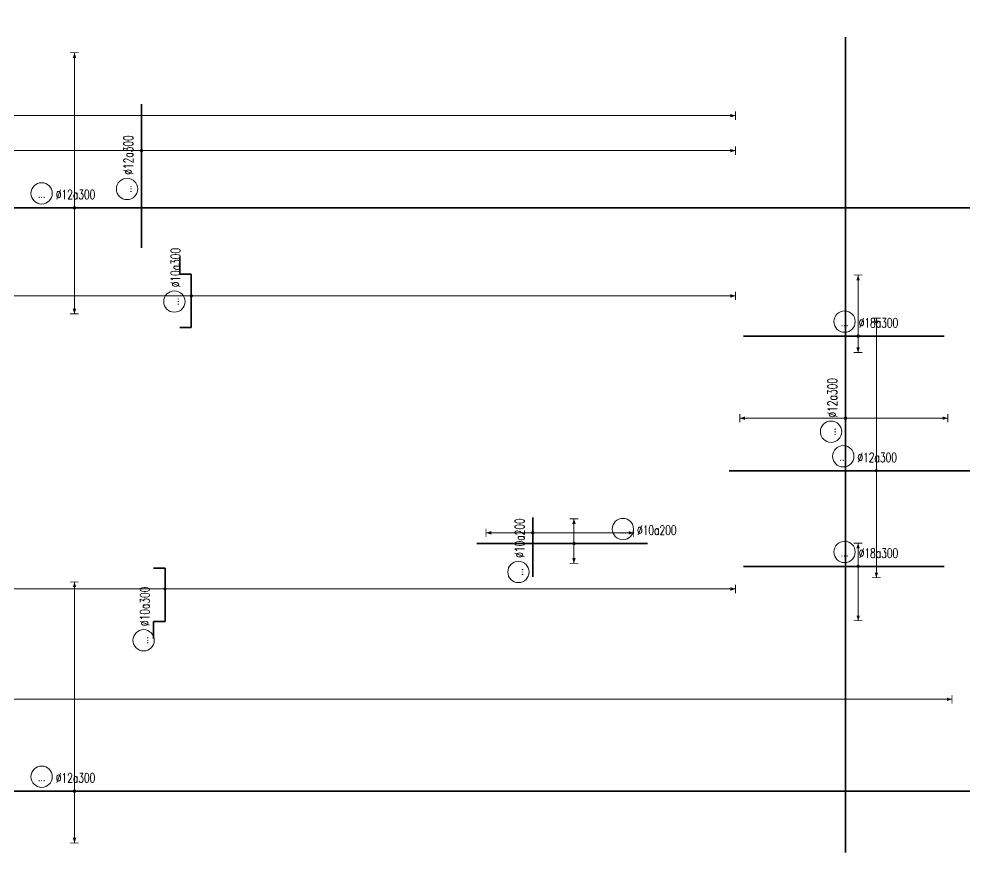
# Model space of a CAD drawing. Header units: millimetres. Extents: x 125183 to 591045, y -24154 to 44743.
# Drawn here: x 158342 to 191500, y 8950 to 38650 of the extents above; entities that cross this region are included whole.
import ezdxf
from ezdxf.enums import TextEntityAlignment as Align

# ---------------------------------------------------------------- set-up
doc = ezdxf.new("R2010")
doc.units = ezdxf.units.MM
doc.layers.get('0').update_dxf_attribs({"lineweight": 20})
for name, color, linetype, lineweight in [('NDC_S_DIM', 1, 'Continuous', 15), ('NDC_S_REBAR', 4, 'Continuous', 35), ('NDC_S_VN TEXT', 7, 'Continuous', 20)]:
    doc.layers.add(name, color=color, linetype=linetype, lineweight=lineweight)
doc.styles.add('ARIAL', font='arial.ttf', dxfattribs={"width": 0.7})
doc.styles.add('NDC_ROMANS', font='romans.shx', dxfattribs={"width": 0.7})

# ---------------------------------------------------------------- blocks, each defined once
blk = doc.blocks.new('*U57')
h = blk.add_hatch(color=6)
edge = h.paths.add_edge_path()
edge.add_arc((-75.12, 0), 0.3, 0, 360)
at = {"layer": 'NDC_S_DIM', "color": 6}
for q in [(-75.12, 48.62), (-75.12, -12.04)]:
    blk.add_line((-75.12, 0), q, dxfattribs=at)
for points in [[(-76.12, 48.62, 0.2, 0.2, 0), (-74.12, 48.62, 0, 0, 0)], [(-76.12, -12.04, 0.2, 0.2, 0), (-74.12, -12.04, 0, 0, 0)]]:
    blk.add_lwpolyline(points, format="xyseb", dxfattribs=at)
at = {"layer": 'NDC_S_DIM'}
blk.add_circle((-82.75, 3.36), 2.48, dxfattribs=at)
at = {"layer": 'NDC_S_DIM', "color": 6}
blk.add_circle((-75.12, 0), 0.3, dxfattribs=at)
for points in [[(-75.52, 47.42), (-75.12, 48.62), (-74.72, 47.42)], [(-75.52, -10.84), (-75.12, -12.04), (-74.72, -10.84)]]:
    blk.add_solid(points, dxfattribs=at)
at = {"layer": 'NDC_S_REBAR'}
for p, q in [((0, 0), (-220.62, 0)), ((-220.62, 0), (-220.62, 0)), ((0, 0), (133.05, 0)), ((133.05, 0), (133.05, 0)), ((133.05, 0), (133.05, 0)), ((-220.62, 0), (-220.62, 0))]:
    blk.add_line(p, q, dxfattribs=at)
at = {"layer": 'NDC_S_VN TEXT', "style": 'ARIAL', "width": 0.7}
blk.add_attdef('KHT', text='', height=2.2, dxfattribs=at).set_placement((-82.75, 3.36), align=Align.MIDDLE_CENTER)
at = {"layer": 'NDC_S_VN TEXT', "color": 3, "style": 'NDC_ROMANS', "width": 0.7}
blk.add_attdef('DKT', (-79.45, 1.98), '', height=2.2, dxfattribs=at)
blk = doc.blocks.new('*U55')
h = blk.add_hatch(color=6)
edge = h.paths.add_edge_path()
edge.add_arc((2.08, 0), 0.3, 0, 360)
at = {"layer": 'NDC_S_DIM', "color": 6}
for q in [(2.08, 35.47), (2.08, -24.86)]:
    blk.add_line((2.08, 0), q, dxfattribs=at)
for points in [[(1.08, 35.47, 0.2, 0.2, 0), (3.08, 35.47, 0, 0, 0)], [(1.08, -24.86, 0.2, 0.2, 0), (3.08, -24.86, 0, 0, 0)]]:
    blk.add_lwpolyline(points, format="xyseb", dxfattribs=at)
at = {"layer": 'NDC_S_DIM'}
blk.add_circle((-5.62, 3.36), 2.48, dxfattribs=at)
at = {"layer": 'NDC_S_DIM', "color": 6}
blk.add_circle((2.08, 0), 0.3, dxfattribs=at)
for points in [[(1.68, 34.27), (2.08, 35.47), (2.48, 34.27)], [(1.68, -23.66), (2.08, -24.86), (2.48, -23.66)]]:
    blk.add_solid(points, dxfattribs=at)
at = {"layer": 'NDC_S_REBAR'}
for p, q in [((0, 0), (-32.16, 0)), ((-32.16, 0), (-32.16, 0)), ((0, 0), (23.84, 0)), ((23.84, 0), (23.84, 0)), ((23.84, 0), (23.84, 0)), ((-32.16, 0), (-32.16, 0))]:
    blk.add_line(p, q, dxfattribs=at)
at = {"layer": 'NDC_S_VN TEXT', "style": 'ARIAL', "width": 0.7}
blk.add_attdef('KHT', text='', height=2.2, dxfattribs=at).set_placement((-5.62, 3.36), align=Align.MIDDLE_CENTER)
at = {"layer": 'NDC_S_VN TEXT', "color": 3, "style": 'NDC_ROMANS', "width": 0.7}
blk.add_attdef('DKT', (-2.32, 1.98), '', height=2.2, dxfattribs=at)
blk = doc.blocks.new('*U54')
h = blk.add_hatch(color=6)
edge = h.paths.add_edge_path()
edge.add_arc((4.81, 0), 0.3, 0, 360)
at = {"layer": 'NDC_S_DIM', "color": 6}
for q in [(4.81, 100.13), (4.81, -225.54)]:
    blk.add_line((4.81, 0), q, dxfattribs=at)
for points in [[(3.81, 100.13, 0.2, 0.2, 0), (5.81, 100.13, 0, 0, 0)], [(3.81, -225.54, 0.2, 0.2, 0), (5.81, -225.54, 0, 0, 0)]]:
    blk.add_lwpolyline(points, format="xyseb", dxfattribs=at)
at = {"layer": 'NDC_S_DIM'}
blk.add_circle((-5.62, 3.36), 2.48, dxfattribs=at)
at = {"layer": 'NDC_S_DIM', "color": 6}
blk.add_circle((4.81, 0), 0.3, dxfattribs=at)
for points in [[(4.41, 98.93), (4.81, 100.13), (5.21, 98.93)], [(4.41, -224.34), (4.81, -225.54), (5.21, -224.34)]]:
    blk.add_solid(points, dxfattribs=at)
at = {"layer": 'NDC_S_REBAR'}
for p, q in [((0, 0), (-35.1, 0)), ((-35.1, 0), (-35.1, 0)), ((0, 0), (35.24, 0)), ((35.24, 0), (35.24, 0)), ((35.24, 0), (35.24, 0)), ((-35.1, 0), (-35.1, 0))]:
    blk.add_line(p, q, dxfattribs=at)
at = {"layer": 'NDC_S_VN TEXT', "style": 'ARIAL', "width": 0.7}
blk.add_attdef('KHT', text='', height=2.2, dxfattribs=at).set_placement((-5.62, 3.36), align=Align.MIDDLE_CENTER)
at = {"layer": 'NDC_S_VN TEXT', "color": 3, "style": 'NDC_ROMANS', "width": 0.7}
blk.add_attdef('DKT', (-2.32, 1.98), '', height=2.2, dxfattribs=at)
blk = doc.blocks.new('*U52')
h = blk.add_hatch(color=6)
edge = h.paths.add_edge_path()
edge.add_arc((4.81, 0), 0.3, 0, 360)
at = {"layer": 'NDC_S_DIM', "color": 6}
for q in [(4.81, 100.13), (4.81, -175.21)]:
    blk.add_line((4.81, 0), q, dxfattribs=at)
for points in [[(3.81, 100.13, 0.2, 0.2, 0), (5.81, 100.13, 0, 0, 0)], [(3.81, -175.21, 0.2, 0.2, 0), (5.81, -175.21, 0, 0, 0)]]:
    blk.add_lwpolyline(points, format="xyseb", dxfattribs=at)
at = {"layer": 'NDC_S_DIM'}
blk.add_circle((-5.62, 3.36), 2.48, dxfattribs=at)
at = {"layer": 'NDC_S_DIM', "color": 6}
blk.add_circle((4.81, 0), 0.3, dxfattribs=at)
for points in [[(4.41, 98.93), (4.81, 100.13), (5.21, 98.93)], [(4.41, -174.01), (4.81, -175.21), (5.21, -174.01)]]:
    blk.add_solid(points, dxfattribs=at)
at = {"layer": 'NDC_S_REBAR'}
for p, q in [((0, 0), (-44.4, 0)), ((-44.4, 0), (-44.4, 0)), ((0, 0), (27.27, 0)), ((27.27, 0), (27.27, 0)), ((27.27, 0), (27.27, 0)), ((-44.4, 0), (-44.4, 0))]:
    blk.add_line(p, q, dxfattribs=at)
at = {"layer": 'NDC_S_VN TEXT', "style": 'ARIAL', "width": 0.7}
blk.add_attdef('KHT', text='', height=2.2, dxfattribs=at).set_placement((-5.62, 3.36), align=Align.MIDDLE_CENTER)
at = {"layer": 'NDC_S_VN TEXT', "color": 3, "style": 'NDC_ROMANS', "width": 0.7}
blk.add_attdef('DKT', (-2.32, 1.98), '', height=2.2, dxfattribs=at)
blk = doc.blocks.new('*U48')
h = blk.add_hatch(color=6)
edge = h.paths.add_edge_path()
edge.add_arc((3.48, 0), 0.3, 0, 360)
at = {"layer": 'NDC_S_DIM', "color": 6}
for q in [(3.48, 10.9), (3.48, -23.43)]:
    blk.add_line((3.48, 0), q, dxfattribs=at)
for points in [[(2.48, 10.9, 0.2, 0.2, 0), (4.48, 10.9, 0, 0, 0)], [(2.48, -23.43, 0.2, 0.2, 0), (4.48, -23.43, 0, 0, 0)]]:
    blk.add_lwpolyline(points, format="xyseb", dxfattribs=at)
at = {"layer": 'NDC_S_DIM'}
blk.add_circle((-5.62, 3.36), 2.48, dxfattribs=at)
at = {"layer": 'NDC_S_DIM', "color": 6}
blk.add_circle((3.48, 0), 0.3, dxfattribs=at)
for points in [[(3.08, 9.7), (3.48, 10.9), (3.88, 9.7)], [(3.08, -22.23), (3.48, -23.43), (3.88, -22.23)]]:
    blk.add_solid(points, dxfattribs=at)
at = {"layer": 'NDC_S_REBAR'}
for p, q in [((0, 0), (-6.77, 0)), ((-6.77, 0), (-6.77, 0)), ((0, 0), (7.03, 0)), ((7.03, 0), (7.03, 0)), ((7.03, 0), (7.03, 0)), ((-6.77, 0), (-6.77, 0))]:
    blk.add_line(p, q, dxfattribs=at)
at = {"layer": 'NDC_S_VN TEXT', "style": 'ARIAL', "width": 0.7}
blk.add_attdef('KHT', text='', height=2.2, dxfattribs=at).set_placement((-5.62, 3.36), align=Align.MIDDLE_CENTER)
at = {"layer": 'NDC_S_VN TEXT', "color": 3, "style": 'NDC_ROMANS', "width": 0.7}
blk.add_attdef('DKT', (-2.32, 1.98), '', height=2.2, dxfattribs=at)
blk = doc.blocks.new('*U47')
h = blk.add_hatch(color=6)
edge = h.paths.add_edge_path()
edge.add_arc((4.81, 0), 0.3, 0, 360)
at = {"layer": 'NDC_S_DIM', "color": 6}
for q in [(4.81, 5.72), (4.81, -4.61)]:
    blk.add_line((4.81, 0), q, dxfattribs=at)
for points in [[(3.81, 5.72, 0.2, 0.2, 0), (5.81, 5.72, 0, 0, 0)], [(3.81, -4.61, 0.2, 0.2, 0), (5.81, -4.61, 0, 0, 0)]]:
    blk.add_lwpolyline(points, format="xyseb", dxfattribs=at)
at = {"layer": 'NDC_S_DIM'}
blk.add_circle((16.18, 3.36), 2.48, dxfattribs=at)
at = {"layer": 'NDC_S_DIM', "color": 6}
blk.add_circle((4.81, 0), 0.3, dxfattribs=at)
for points in [[(4.41, 4.52), (4.81, 5.72), (5.21, 4.52)], [(4.41, -3.41), (4.81, -4.61), (5.21, -3.41)]]:
    blk.add_solid(points, dxfattribs=at)
at = {"layer": 'NDC_S_REBAR'}
for p, q in [((0, 0), (-17.8, 0)), ((-17.8, 0), (-17.8, 0)), ((0, 0), (21.87, 0)), ((21.87, 0), (21.87, 0)), ((21.87, 0), (21.87, 0)), ((-17.8, 0), (-17.8, 0))]:
    blk.add_line(p, q, dxfattribs=at)
at = {"layer": 'NDC_S_VN TEXT', "style": 'ARIAL', "width": 0.7}
blk.add_attdef('KHT', text='', height=2.2, dxfattribs=at).set_placement((16.18, 3.36), align=Align.MIDDLE_CENTER)
at = {"layer": 'NDC_S_VN TEXT', "color": 3, "style": 'NDC_ROMANS', "width": 0.7}
blk.add_attdef('DKT', (19.48, 1.98), '', height=2.2, dxfattribs=at)
blk = doc.blocks.new('*U45')
h = blk.add_hatch(color=6)
edge = h.paths.add_edge_path()
edge.add_arc((-2.83, 0), 0.3, 0, 360)
at = {"layer": 'NDC_S_DIM', "color": 6}
for q in [(-2.83, 24.58), (-2.83, -23.75)]:
    blk.add_line((-2.83, 0), q, dxfattribs=at)
for points in [[(-3.83, 24.58, 0.2, 0.2, 0), (-1.83, 24.58, 0, 0, 0)], [(-3.83, -23.75, 0.2, 0.2, 0), (-1.83, -23.75, 0, 0, 0)]]:
    blk.add_lwpolyline(points, format="xyseb", dxfattribs=at)
at = {"layer": 'NDC_S_DIM'}
blk.add_circle((-5.98, 3.36), 2.48, dxfattribs=at)
at = {"layer": 'NDC_S_DIM', "color": 6}
blk.add_circle((-2.83, 0), 0.3, dxfattribs=at)
for points in [[(-3.23, 23.38), (-2.83, 24.58), (-2.43, 23.38)], [(-3.23, -22.55), (-2.83, -23.75), (-2.43, -22.55)]]:
    blk.add_solid(points, dxfattribs=at)
at = {"layer": 'NDC_S_REBAR'}
for p, q in [((0, 0), (-103.73, 0)), ((-103.73, 0), (-103.73, 0)), ((0, 0), (85.72, 0)), ((85.72, 0), (85.72, 0)), ((85.72, 0), (85.72, 0)), ((-103.73, 0), (-103.73, 0))]:
    blk.add_line(p, q, dxfattribs=at)
at = {"layer": 'NDC_S_VN TEXT', "style": 'ARIAL', "width": 0.7}
blk.add_attdef('KHT', text='', height=2.2, dxfattribs=at).set_placement((-5.98, 3.36), align=Align.MIDDLE_CENTER)
at = {"layer": 'NDC_S_VN TEXT', "color": 3, "style": 'NDC_ROMANS', "width": 0.7}
blk.add_attdef('DKT', (-2.68, 1.98), '', height=2.2, dxfattribs=at)
blk = doc.blocks.new('*U44')
h = blk.add_hatch(color=6)
edge = h.paths.add_edge_path()
edge.add_arc((-75.12, 0), 0.3, 0, 360)
at = {"layer": 'NDC_S_DIM', "color": 6}
for q in [(-75.12, 36.04), (-75.12, -24.63)]:
    blk.add_line((-75.12, 0), q, dxfattribs=at)
for points in [[(-76.12, 36.04, 0.2, 0.2, 0), (-74.12, 36.04, 0, 0, 0)], [(-76.12, -24.63, 0.2, 0.2, 0), (-74.12, -24.63, 0, 0, 0)]]:
    blk.add_lwpolyline(points, format="xyseb", dxfattribs=at)
at = {"layer": 'NDC_S_DIM'}
blk.add_circle((-82.75, 3.36), 2.48, dxfattribs=at)
at = {"layer": 'NDC_S_DIM', "color": 6}
blk.add_circle((-75.12, 0), 0.3, dxfattribs=at)
for points in [[(-75.52, 34.84), (-75.12, 36.04), (-74.72, 34.84)], [(-75.52, -23.43), (-75.12, -24.63), (-74.72, -23.43)]]:
    blk.add_solid(points, dxfattribs=at)
at = {"layer": 'NDC_S_REBAR'}
for p, q in [((0, 0), (-220.62, 0)), ((-220.62, 0), (-220.62, 0)), ((0, 0), (133.05, 0)), ((133.05, 0), (133.05, 0)), ((133.05, 0), (133.05, 0)), ((-220.62, 0), (-220.62, 0))]:
    blk.add_line(p, q, dxfattribs=at)
at = {"layer": 'NDC_S_VN TEXT', "style": 'ARIAL', "width": 0.7}
blk.add_attdef('KHT', text='', height=2.2, dxfattribs=at).set_placement((-82.75, 3.36), align=Align.MIDDLE_CENTER)
at = {"layer": 'NDC_S_VN TEXT', "color": 3, "style": 'NDC_ROMANS', "width": 0.7}
blk.add_attdef('DKT', (-79.45, 1.98), '', height=2.2, dxfattribs=at)
blk = doc.blocks.new('*U62')
h = blk.add_hatch(color=6)
edge = h.paths.add_edge_path()
edge.add_arc((3.26, 0), 0.3, 0, 360)
at = {"layer": 'NDC_S_DIM', "color": 6}
for q in [(3.26, 121.98), (3.26, -132.61)]:
    blk.add_line((3.26, 0), q, dxfattribs=at)
for points in [[(2.26, 121.98, 0.2, 0.2, 0), (4.26, 121.98, 0, 0, 0)], [(2.26, -132.61, 0.2, 0.2, 0), (4.26, -132.61, 0, 0, 0)]]:
    blk.add_lwpolyline(points, format="xyseb", dxfattribs=at)
at = {"layer": 'NDC_S_DIM'}
blk.add_circle((-8.68, 4.97), 2.48, dxfattribs=at)
at = {"layer": 'NDC_S_DIM', "color": 6}
blk.add_circle((3.26, 0), 0.3, dxfattribs=at)
for points in [[(2.86, 120.78), (3.26, 121.98), (3.66, 120.78)], [(2.86, -131.41), (3.26, -132.61), (3.66, -131.41)]]:
    blk.add_solid(points, dxfattribs=at)
at = {"layer": 'NDC_S_REBAR'}
for p, q in [((-4.29, 2.67), (-8.29, 2.67)), ((-4.29, 0), (-4.29, 2.67)), ((8.05, 0), (8.05, 2.67)), ((8.05, 2.67), (8.05, 2.67)), ((0, 0), (-4.29, 0)), ((0, 0), (8.05, 0))]:
    blk.add_line(p, q, dxfattribs=at)
at = {"layer": 'NDC_S_VN TEXT', "style": 'ARIAL', "width": 0.7}
blk.add_attdef('KHT', text='', height=2.2, dxfattribs=at).set_placement((-8.68, 4.97), align=Align.MIDDLE_CENTER)
at = {"layer": 'NDC_S_VN TEXT', "color": 3, "style": 'NDC_ROMANS', "width": 0.7}
blk.add_attdef('DKT', (-5.38, 3.6), '', height=2.2, dxfattribs=at)
blk = doc.blocks.new('*U60')
h = blk.add_hatch(color=6)
edge = h.paths.add_edge_path()
edge.add_arc((4.81, 0), 0.3, 0, 360)
at = {"layer": 'NDC_S_DIM', "color": 6}
for q in [(4.81, 128.08), (4.81, -126.51)]:
    blk.add_line((4.81, 0), q, dxfattribs=at)
for points in [[(3.81, 128.08, 0.2, 0.2, 0), (5.81, 128.08, 0, 0, 0)], [(3.81, -126.51, 0.2, 0.2, 0), (5.81, -126.51, 0, 0, 0)]]:
    blk.add_lwpolyline(points, format="xyseb", dxfattribs=at)
at = {"layer": 'NDC_S_DIM'}
blk.add_circle((3.49, 3.93), 2.48, dxfattribs=at)
at = {"layer": 'NDC_S_DIM', "color": 6}
blk.add_circle((4.81, 0), 0.3, dxfattribs=at)
for points in [[(4.41, 126.88), (4.81, 128.08), (5.21, 126.88)], [(4.41, -125.31), (4.81, -126.51), (5.21, -125.31)]]:
    blk.add_solid(points, dxfattribs=at)
at = {"layer": 'NDC_S_REBAR'}
for p, q in [((-2.52, 0), (-2.52, 2.67)), ((-2.52, 2.67), (-2.52, 2.67)), ((9.88, 0), (9.88, 2.67)), ((9.88, 2.67), (13.88, 2.67)), ((0, 0), (-2.52, 0)), ((0, 0), (9.88, 0))]:
    blk.add_line(p, q, dxfattribs=at)
at = {"layer": 'NDC_S_VN TEXT', "style": 'ARIAL', "width": 0.7}
blk.add_attdef('KHT', text='', height=2.2, dxfattribs=at).set_placement((3.49, 3.93), align=Align.MIDDLE_CENTER)
at = {"layer": 'NDC_S_VN TEXT', "color": 3, "style": 'NDC_ROMANS', "width": 0.7}
blk.add_attdef('DKT', (6.79, 2.56), '', height=2.2, dxfattribs=at)
blk = doc.blocks.new('*U61')
h = blk.add_hatch(color=6)
edge = h.paths.add_edge_path()
edge.add_arc((-3.32, 0), 0.3, 0, 360)
at = {"layer": 'NDC_S_DIM', "color": 6}
for q in [(-3.32, 137.26), (-3.32, -138.07)]:
    blk.add_line((-3.32, 0), q, dxfattribs=at)
for points in [[(-4.32, 137.26, 0.2, 0.2, 0), (-2.32, 137.26, 0, 0, 0)], [(-4.32, -138.07, 0.2, 0.2, 0), (-2.32, -138.07, 0, 0, 0)]]:
    blk.add_lwpolyline(points, format="xyseb", dxfattribs=at)
at = {"layer": 'NDC_S_DIM'}
blk.add_circle((-12.22, 3.36), 2.48, dxfattribs=at)
at = {"layer": 'NDC_S_DIM', "color": 6}
blk.add_circle((-3.32, 0), 0.3, dxfattribs=at)
for points in [[(-3.72, 136.06), (-3.32, 137.26), (-2.92, 136.06)], [(-3.72, -136.87), (-3.32, -138.07), (-2.92, -136.87)]]:
    blk.add_solid(points, dxfattribs=at)
at = {"layer": 'NDC_S_REBAR'}
for p, q in [((0, 0), (-25.89, 0)), ((-25.89, 0), (-25.89, 0)), ((0, 0), (7.45, 0)), ((7.45, 0), (7.45, 0)), ((7.45, 0), (7.45, 0)), ((-25.89, 0), (-25.89, 0))]:
    blk.add_line(p, q, dxfattribs=at)
at = {"layer": 'NDC_S_VN TEXT', "style": 'ARIAL', "width": 0.7}
blk.add_attdef('KHT', text='', height=2.2, dxfattribs=at).set_placement((-12.22, 3.36), align=Align.MIDDLE_CENTER)
at = {"layer": 'NDC_S_VN TEXT', "color": 3, "style": 'NDC_ROMANS', "width": 0.7}
blk.add_attdef('DKT', (-8.92, 1.98), '', height=2.2, dxfattribs=at)
blk = doc.blocks.new('*U58')
h = blk.add_hatch(color=6)
edge = h.paths.add_edge_path()
edge.add_arc((-2.46, 0), 0.3, 0, 360)
at = {"layer": 'NDC_S_DIM', "color": 6}
for q in [(-2.46, 14.18), (-2.46, -3.82)]:
    blk.add_line((-2.46, 0), q, dxfattribs=at)
for points in [[(-3.46, 14.18, 0.2, 0.2, 0), (-1.46, 14.18, 0, 0, 0)], [(-3.46, -3.82, 0.2, 0.2, 0), (-1.46, -3.82, 0, 0, 0)]]:
    blk.add_lwpolyline(points, format="xyseb", dxfattribs=at)
at = {"layer": 'NDC_S_DIM'}
blk.add_circle((-5.62, 3.36), 2.48, dxfattribs=at)
at = {"layer": 'NDC_S_DIM', "color": 6}
blk.add_circle((-2.46, 0), 0.3, dxfattribs=at)
for points in [[(-2.86, 12.98), (-2.46, 14.18), (-2.06, 12.98)], [(-2.86, -2.62), (-2.46, -3.82), (-2.06, -2.62)]]:
    blk.add_solid(points, dxfattribs=at)
at = {"layer": 'NDC_S_REBAR'}
for p, q in [((0, 0), (-29.13, 0)), ((-29.13, 0), (-29.13, 0)), ((0, 0), (17.54, 0)), ((17.54, 0), (17.54, 0)), ((17.54, 0), (17.54, 0)), ((-29.13, 0), (-29.13, 0))]:
    blk.add_line(p, q, dxfattribs=at)
at = {"layer": 'NDC_S_VN TEXT', "style": 'ARIAL', "width": 0.7}
blk.add_attdef('KHT', text='', height=2.2, dxfattribs=at).set_placement((-5.62, 3.36), align=Align.MIDDLE_CENTER)
at = {"layer": 'NDC_S_VN TEXT', "color": 3, "style": 'NDC_ROMANS', "width": 0.7}
blk.add_attdef('DKT', (-2.32, 1.98), '', height=2.2, dxfattribs=at)
blk = doc.blocks.new('*U59')
h = blk.add_hatch(color=6)
edge = h.paths.add_edge_path()
edge.add_arc((-2.46, 0), 0.3, 0, 360)
at = {"layer": 'NDC_S_DIM', "color": 6}
for q in [(-2.46, 5.37), (-2.46, -12.63)]:
    blk.add_line((-2.46, 0), q, dxfattribs=at)
for points in [[(-3.46, 5.37, 0.2, 0.2, 0), (-1.46, 5.37, 0, 0, 0)], [(-3.46, -12.63, 0.2, 0.2, 0), (-1.46, -12.63, 0, 0, 0)]]:
    blk.add_lwpolyline(points, format="xyseb", dxfattribs=at)
at = {"layer": 'NDC_S_DIM'}
blk.add_circle((-5.62, 3.36), 2.48, dxfattribs=at)
at = {"layer": 'NDC_S_DIM', "color": 6}
blk.add_circle((-2.46, 0), 0.3, dxfattribs=at)
for points in [[(-2.86, 4.17), (-2.46, 5.37), (-2.06, 4.17)], [(-2.86, -11.43), (-2.46, -12.63), (-2.06, -11.43)]]:
    blk.add_solid(points, dxfattribs=at)
at = {"layer": 'NDC_S_REBAR'}
for p, q in [((0, 0), (-29.13, 0)), ((-29.13, 0), (-29.13, 0)), ((0, 0), (17.54, 0)), ((17.54, 0), (17.54, 0)), ((17.54, 0), (17.54, 0)), ((-29.13, 0), (-29.13, 0))]:
    blk.add_line(p, q, dxfattribs=at)
at = {"layer": 'NDC_S_VN TEXT', "style": 'ARIAL', "width": 0.7}
blk.add_attdef('KHT', text='', height=2.2, dxfattribs=at).set_placement((-5.62, 3.36), align=Align.MIDDLE_CENTER)
at = {"layer": 'NDC_S_VN TEXT', "color": 3, "style": 'NDC_ROMANS', "width": 0.7}
blk.add_attdef('DKT', (-2.32, 1.98), '', height=2.2, dxfattribs=at)

msp = doc.modelspace()

# ---------------------------------------------------------------- block references
at = {"layer": 'NDC_S_REBAR', "xscale": 150, "yscale": 150, "zscale": 150, "rotation": 90}
for name, p, values in [('*U52', (157044, 34560), {'KHT': '...', 'DKT': '%%c12a300'}), ('*U45', (187162, 25159), {'KHT': '...', 'DKT': '%%c12a300'}), ('*U61', (162614, 34560), {'KHT': '...', 'DKT': '%%c12a300'}), ('*U60', (164349, 28278), {'KHT': '...', 'DKT': '%%c10a300'}), ('*U48', (176261, 20216), {'KHT': '...', 'DKT': '%%c10a200'}), ('*U54', (157044, 14215), {'KHT': '...', 'DKT': '%%c12a300'}), ('*U62', (163433, 18293), {'KHT': '...', 'DKT': '%%c10a300'})]:
    msp.add_blockref(name, p, dxfattribs=at).add_auto_attribs(values)
at = {"layer": 'NDC_S_REBAR', "xscale": 150, "yscale": 150, "zscale": 150}
for name, p, values in [('*U44', (171543, 32069), {'KHT': '...', 'DKT': '%%c12a300'}), ('*U58', (187969, 27597), {'KHT': '...', 'DKT': '%%c18a300'}), ('*U55', (187924, 22904), {'KHT': '...', 'DKT': '%%c12a300'}), ('*U47', (176970, 20367), {'KHT': '...', 'DKT': '%%c10a200'}), ('*U59', (187969, 19569), {'KHT': '...', 'DKT': '%%c18a300'}), ('*U57', (171543, 11732), {'KHT': '...', 'DKT': '%%c12a300'})]:
    msp.add_blockref(name, p, dxfattribs=at).add_auto_attribs(values)

doc.saveas('drawing.dxf')
